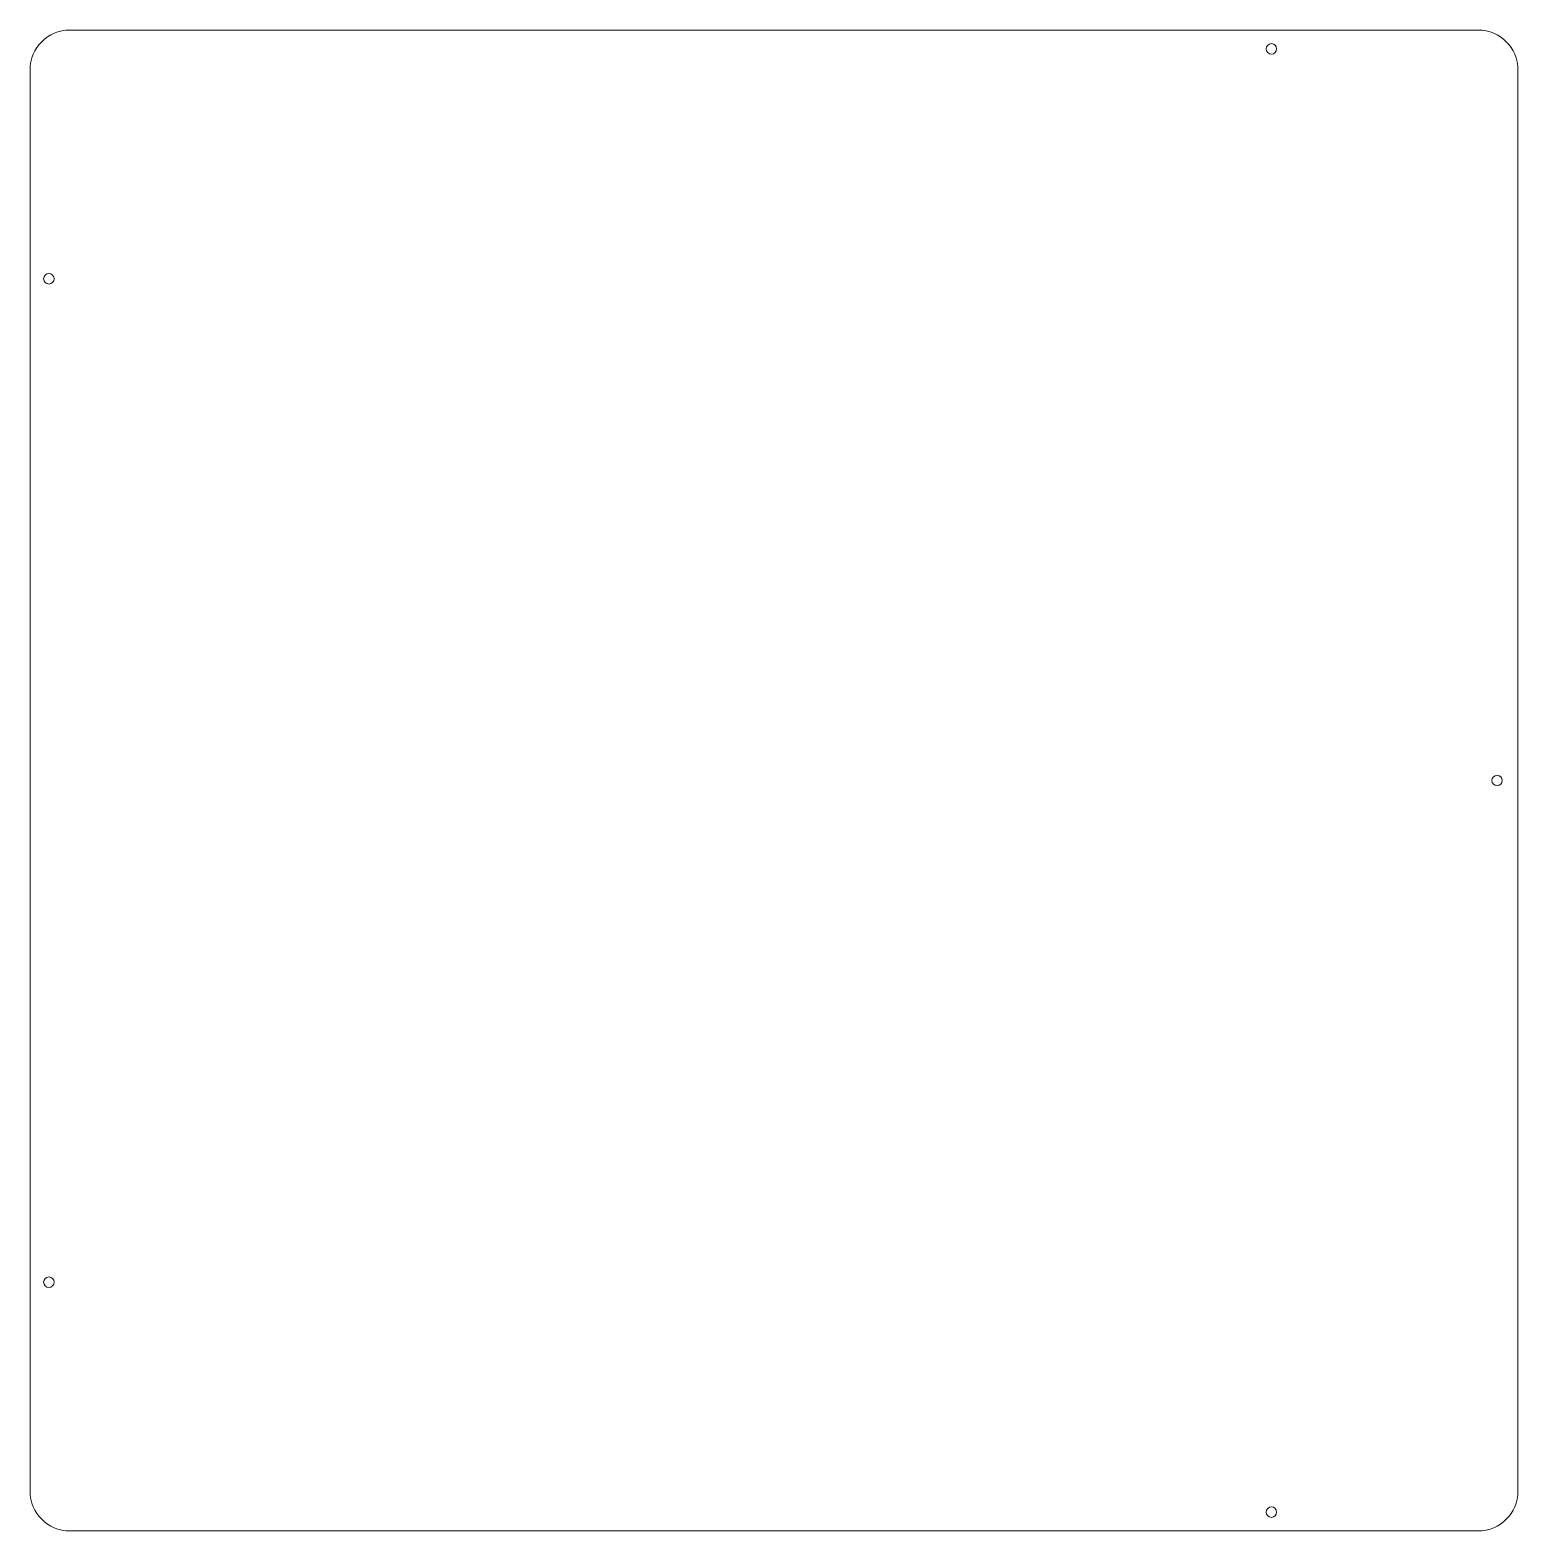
# Model space of a CAD drawing. Header units: millimetres. Extents: x -159 to 196, y -179 to 179.
import ezdxf

# ---------------------------------------------------------------- set-up
doc = ezdxf.new("R2010")
doc.units = ezdxf.units.MM

msp = doc.modelspace()

# ---------------------------------------------------------------- linework, layer by layer
at = {"color": 7, "linetype": 'Continuous', "lineweight": 15}
for p, q in [((186.88, 179.15), (-149.38, 179.15)), ((-158.88, 169.65), (-158.88, -169.65)), ((196.38, -169.65), (196.38, 169.65)), ((-149.38, -179.15), (186.88, -179.15))]:
    msp.add_line(p, q, dxfattribs=at)
for centre in [(137.5, 174.65), (-154.38, 119.77), (191.38, 0), (-154.38, -119.77), (137.5, -174.65)]:
    msp.add_circle(centre, 1.25, dxfattribs=at)
for centre, start, end in [((-149.38, 169.65), 90, 180), ((186.88, 169.65), 0, 90), ((-149.38, -169.65), 180, 270), ((186.88, -169.65), 270, 0)]:
    msp.add_arc(centre, 9.5, start, end, dxfattribs=at)

doc.saveas('drawing.dxf')
